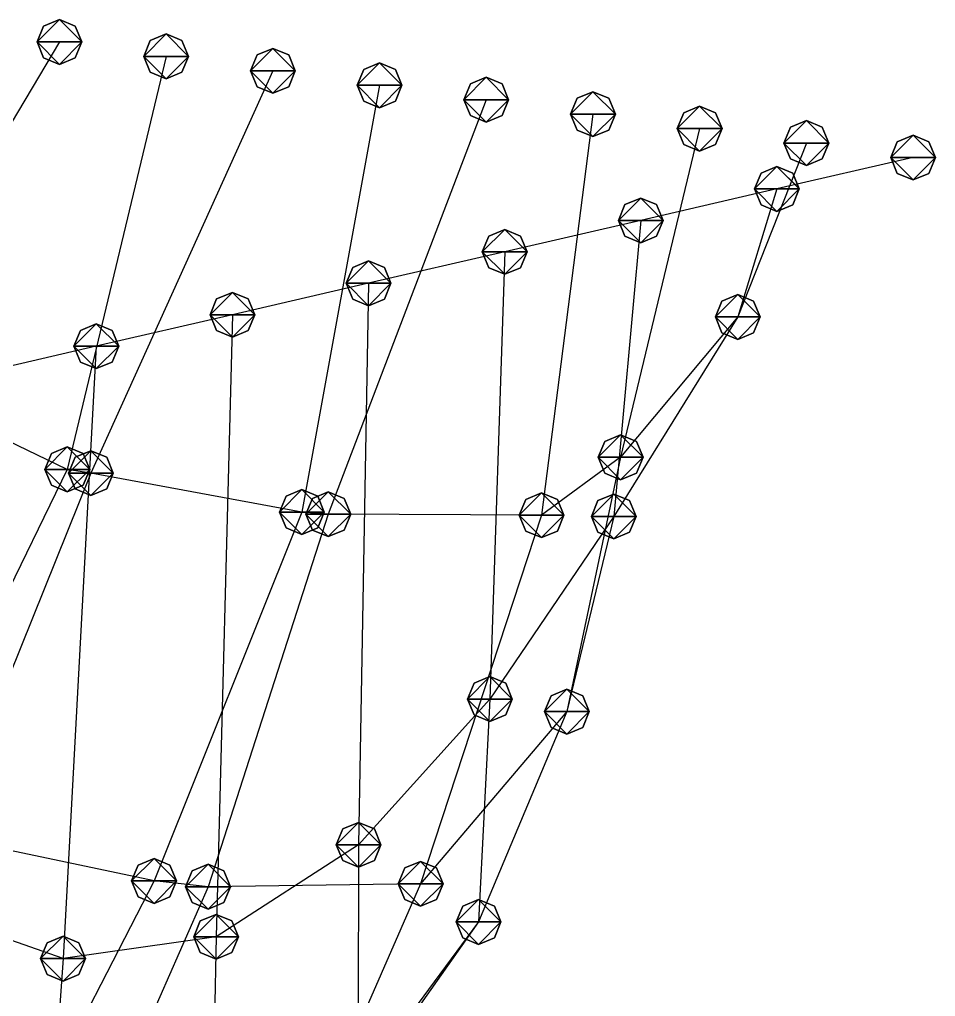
# Model space of a CAD drawing. Header units: metres. Extents: x -57 to 58, y -31 to 41.
# Drawn here: x 17.48 to 58.38, y -4.61 to 39 of the extents above; entities that cross this region are included whole.
import ezdxf

# ---------------------------------------------------------------- set-up
doc = ezdxf.new("R2010")
doc.units = ezdxf.units.M

msp = doc.modelspace()

# ---------------------------------------------------------------- linework, layer by layer
for p, q in [((19.260502, 38.997253, -83.33539), (18.553394, 38.70436, -83.33458)), ((19.96761, 38.70436, -83.33458), (19.260502, 38.997253, -83.33539)), ((18.553394, 38.70436, -83.33458), (18.260502, 37.997257, -83.33264)), ((20.260502, 37.997257, -83.33264), (19.96761, 38.70436, -83.33458)), ((19.260502, 37.997257, -83.33264), (10.506954, 23.298668, -82.964554)), ((18.260502, 37.997257, -83.33264), (18.553394, 37.290154, -83.3307)), ((19.96761, 37.290154, -83.3307), (20.260502, 37.997257, -83.33264)), ((23.317753, 38.059452, -86.92414), (23.02486, 37.35235, -86.9222)), ((24.02486, 38.352345, -86.92495), (23.317753, 38.059452, -86.92414)), ((24.731968, 38.059452, -86.92414), (24.02486, 38.352345, -86.92495)), ((25.02486, 37.35235, -86.9222), (24.731968, 38.059452, -86.92414)), ((28.789223, 37.70743, -90.51451), (28.082115, 37.41454, -90.5137)), ((29.49633, 37.41454, -90.5137), (28.789223, 37.70743, -90.51451)), ((18.553394, 37.290154, -83.3307), (19.260502, 36.99726, -83.329895)), ((19.260502, 36.99726, -83.329895), (19.96761, 37.290154, -83.3307)), ((24.02486, 37.35235, -86.9222), (19.61156, 18.916767, -89.43797)), ((23.02486, 37.35235, -86.9222), (23.317753, 36.645245, -86.920265)), ((24.731968, 36.645245, -86.920265), (25.02486, 37.35235, -86.9222)), ((28.082115, 37.41454, -90.5137), (27.789223, 36.707436, -90.511765)), ((29.789223, 36.707436, -90.511765), (29.49633, 37.41454, -90.5137)), ((28.789223, 36.707436, -90.511765), (20.665043, 18.749857, -90.23188)), ((23.317753, 36.645245, -86.920265), (24.02486, 36.352352, -86.91946)), ((24.02486, 36.352352, -86.91946), (24.731968, 36.645245, -86.920265)), ((27.789223, 36.707436, -90.511765), (28.082115, 36.00033, -90.50983)), ((29.49633, 36.00033, -90.50983), (29.789223, 36.707436, -90.511765)), ((32.846474, 36.76963, -94.10327), (32.55358, 36.062527, -94.10133)), ((33.55358, 37.062523, -94.10408), (32.846474, 36.76963, -94.10327)), ((34.26069, 36.76963, -94.10327), (33.55358, 37.062523, -94.10408)), ((34.55358, 36.062527, -94.10133), (34.26069, 36.76963, -94.10327)), ((38.31794, 36.417614, -97.69364), (37.610832, 36.12472, -97.69283)), ((39.025047, 36.12472, -97.69283), (38.31794, 36.417614, -97.69364)), ((28.082115, 36.00033, -90.50983), (28.789223, 35.70744, -90.50902)), ((28.789223, 35.70744, -90.50902), (29.49633, 36.00033, -90.50983)), ((33.55358, 36.062527, -94.10133), (30.083496, 17.012224, -97.461914)), ((32.55358, 36.062527, -94.10133), (32.846474, 35.355423, -94.099396)), ((34.26069, 35.355423, -94.099396), (34.55358, 36.062527, -94.10133)), ((37.610832, 36.12472, -97.69283), (37.31794, 35.417618, -97.690895)), ((39.31794, 35.417618, -97.690895), (39.025047, 36.12472, -97.69283)), ((43.0823, 35.772705, -101.28321), (42.37519, 35.479813, -101.2824)), ((43.789406, 35.479813, -101.2824), (43.0823, 35.772705, -101.28321)), ((38.31794, 35.417618, -97.690895), (31.265846, 16.912958, -98.33138)), ((32.846474, 35.355423, -94.099396), (33.55358, 35.06253, -94.09859)), ((33.55358, 35.06253, -94.09859), (34.26069, 35.355423, -94.099396)), ((37.31794, 35.417618, -97.690895), (37.610832, 34.710514, -97.68896)), ((39.025047, 34.710514, -97.68896), (39.31794, 35.417618, -97.690895)), ((42.37519, 35.479813, -101.2824), (42.0823, 34.77271, -101.280464)), ((44.0823, 34.77271, -101.280464), (43.789406, 35.479813, -101.2824)), ((47.846657, 35.127796, -104.87277), (47.13955, 34.834904, -104.87196)), ((48.553764, 34.834904, -104.87196), (47.846657, 35.127796, -104.87277)), ((37.610832, 34.710514, -97.68896), (38.31794, 34.41762, -97.68815)), ((38.31794, 34.41762, -97.68815), (39.025047, 34.710514, -97.68896)), ((43.0823, 34.77271, -101.280464), (40.78726, 16.8679, -105.63485)), ((42.0823, 34.77271, -101.280464), (42.37519, 34.065605, -101.27853)), ((43.789406, 34.065605, -101.27853), (44.0823, 34.77271, -101.280464)), ((47.13955, 34.834904, -104.87196), (46.846657, 34.1278, -104.870026)), ((48.846657, 34.1278, -104.870026), (48.553764, 34.834904, -104.87196)), ((52.611015, 34.482883, -108.46234), (51.903908, 34.18999, -108.46153)), ((53.318123, 34.18999, -108.46153), (52.611015, 34.482883, -108.46234)), ((42.37519, 34.065605, -101.27853), (43.0823, 33.772713, -101.27772)), ((43.0823, 33.772713, -101.27772), (43.789406, 34.065605, -101.27853)), ((47.846657, 34.1278, -104.870026), (44.31928, 19.454002, -108.49315)), ((46.846657, 34.1278, -104.870026), (47.13955, 33.420696, -104.86809)), ((48.553764, 33.420696, -104.86809), (48.846657, 34.1278, -104.870026)), ((51.903908, 34.18999, -108.46153), (51.611015, 33.482887, -108.459595)), ((53.611015, 33.482887, -108.459595), (53.318123, 34.18999, -108.46153)), ((57.375374, 33.837975, -112.0519), (56.668266, 33.545082, -112.051094)), ((58.08248, 33.545082, -112.051094), (57.375374, 33.837975, -112.0519)), ((47.13955, 33.420696, -104.86809), (47.846657, 33.127804, -104.86728)), ((47.846657, 33.127804, -104.86728), (48.553764, 33.420696, -104.86809)), ((52.611015, 33.482887, -108.459595), (49.54953, 25.718782, -117.29071)), ((51.611015, 33.482887, -108.459595), (51.903908, 32.775784, -108.45766)), ((53.318123, 32.775784, -108.45766), (53.611015, 33.482887, -108.459595)), ((56.668266, 33.545082, -112.051094), (56.375374, 32.83798, -112.04916)), ((58.375374, 32.83798, -112.04916), (58.08248, 33.545082, -112.051094)), ((57.375374, 32.83798, -112.04916), (51.296978, 31.433834, -119.86462)), ((51.903908, 32.775784, -108.45766), (52.611015, 32.48289, -108.45685)), ((52.611015, 32.48289, -108.45685), (53.318123, 32.775784, -108.45766)), ((56.375374, 32.83798, -112.04916), (56.668266, 32.130875, -112.04722)), ((58.08248, 32.130875, -112.04722), (58.375374, 32.83798, -112.04916)), ((51.296978, 32.43383, -119.86736), (50.58987, 32.140938, -119.866554)), ((52.004086, 32.140938, -119.866554), (51.296978, 32.43383, -119.86736)), ((50.58987, 32.140938, -119.866554), (50.296978, 31.433834, -119.86462)), ((52.296978, 31.433834, -119.86462), (52.004086, 32.140938, -119.866554)), ((56.668266, 32.130875, -112.04722), (57.375374, 31.837982, -112.04641)), ((57.375374, 31.837982, -112.04641), (58.08248, 32.130875, -112.04722)), ((51.296978, 31.433834, -119.86462), (45.218582, 30.02969, -127.680084)), ((51.296978, 31.433834, -119.86462), (49.54953, 25.718782, -117.29071)), ((50.296978, 31.433834, -119.86462), (50.58987, 30.72673, -119.86268)), ((52.004086, 30.72673, -119.86268), (52.296978, 31.433834, -119.86462)), ((45.218582, 31.029686, -127.68283), (44.511475, 30.736794, -127.68202)), ((45.92569, 30.736794, -127.68202), (45.218582, 31.029686, -127.68283)), ((44.511475, 30.736794, -127.68202), (44.218582, 30.02969, -127.680084)), ((46.218582, 30.02969, -127.680084), (45.92569, 30.736794, -127.68202)), ((50.58987, 30.72673, -119.86268), (51.296978, 30.433838, -119.86187)), ((51.296978, 30.433838, -119.86187), (52.004086, 30.72673, -119.86268)), ((45.218582, 30.02969, -127.680084), (39.140186, 28.625546, -135.49554)), ((45.218582, 30.02969, -127.680084), (44.01361, 16.813942, -123.78722)), ((44.218582, 30.02969, -127.680084), (44.511475, 29.322586, -127.67815)), ((45.92569, 29.322586, -127.67815), (46.218582, 30.02969, -127.680084)), ((38.43308, 29.33265, -135.49748), (38.140186, 28.625546, -135.49554)), ((39.140186, 29.625542, -135.49829), (38.43308, 29.33265, -135.49748)), ((39.847294, 29.33265, -135.49748), (39.140186, 29.625542, -135.49829)), ((40.140186, 28.625546, -135.49554), (39.847294, 29.33265, -135.49748)), ((44.511475, 29.322586, -127.67815), (45.218582, 29.029694, -127.67734)), ((45.218582, 29.029694, -127.67734), (45.92569, 29.322586, -127.67815)), ((39.140186, 28.625546, -135.49554), (33.06179, 27.221401, -143.31102)), ((38.140186, 28.625546, -135.49554), (38.43308, 27.918442, -135.4936)), ((39.140186, 28.625546, -135.49554), (38.48206, 8.662761, -130.65593)), ((39.847294, 27.918442, -135.4936), (40.140186, 28.625546, -135.49554)), ((32.354683, 27.928505, -143.31296), (32.06179, 27.221401, -143.31102)), ((33.06179, 28.221397, -143.31377), (32.354683, 27.928505, -143.31296)), ((33.768898, 27.928505, -143.31296), (33.06179, 28.221397, -143.31377)), ((34.06179, 27.221401, -143.31102), (33.768898, 27.928505, -143.31296)), ((38.43308, 27.918442, -135.4936), (39.140186, 27.62555, -135.4928)), ((39.140186, 27.62555, -135.4928), (39.847294, 27.918442, -135.4936)), ((33.06179, 27.221401, -143.31102), (26.983395, 25.817257, -151.12648)), ((32.06179, 27.221401, -143.31102), (32.354683, 26.514297, -143.30908)), ((33.06179, 27.221401, -143.31102), (32.617687, 2.1572723, -138.03998)), ((33.768898, 26.514297, -143.30908), (34.06179, 27.221401, -143.31102)), ((26.983395, 26.817253, -151.12923), (26.276287, 26.52436, -151.12842)), ((27.690502, 26.52436, -151.12842), (26.983395, 26.817253, -151.12923)), ((49.54953, 26.718779, -117.29346), (48.842422, 26.425886, -117.29265)), ((50.256638, 26.425886, -117.29265), (49.54953, 26.718779, -117.29346)), ((26.276287, 26.52436, -151.12842), (25.983395, 25.817257, -151.12648)), ((27.983395, 25.817257, -151.12648), (27.690502, 26.52436, -151.12842)), ((32.354683, 26.514297, -143.30908), (33.06179, 26.221405, -143.30827)), ((33.06179, 26.221405, -143.30827), (33.768898, 26.514297, -143.30908)), ((48.842422, 26.425886, -117.29265), (48.54953, 25.718782, -117.29071)), ((50.54953, 25.718782, -117.29071), (50.256638, 26.425886, -117.29265)), ((26.983395, 25.817257, -151.12648), (20.904999, 24.41311, -158.94194)), ((25.983395, 25.817257, -151.12648), (26.276287, 25.110153, -151.12454)), ((26.983395, 25.817257, -151.12648), (26.255024, -1.9488506, -145.95456)), ((27.690502, 25.110153, -151.12454), (27.983395, 25.817257, -151.12648)), ((20.904999, 25.413107, -158.94469), (20.197891, 25.120214, -158.94388)), ((21.612106, 25.120214, -158.94388), (20.904999, 25.413107, -158.94469)), ((49.54953, 25.718782, -117.29071), (44.01361, 16.813942, -123.78722)), ((49.54953, 25.718782, -117.29071), (44.31928, 19.454002, -108.49315)), ((48.54953, 25.718782, -117.29071), (48.842422, 25.011679, -117.28877)), ((50.256638, 25.011679, -117.28877), (50.54953, 25.718782, -117.29071)), ((20.197891, 25.120214, -158.94388), (19.904999, 24.41311, -158.94194)), ((21.904999, 24.41311, -158.94194), (21.612106, 25.120214, -158.94388)), ((26.276287, 25.110153, -151.12454), (26.983395, 24.81726, -151.12373)), ((26.983395, 24.81726, -151.12373), (27.690502, 25.110153, -151.12454)), ((48.842422, 25.011679, -117.28877), (49.54953, 24.718786, -117.287964)), ((49.54953, 24.718786, -117.287964), (50.256638, 25.011679, -117.28877)), ((20.904999, 24.41311, -158.94194), (14.826603, 23.008966, -166.75742)), ((20.904999, 24.41311, -158.94194), (19.419044, -2.9247284, -154.45421)), ((19.904999, 24.41311, -158.94194), (20.197891, 23.706007, -158.94)), ((21.612106, 23.706007, -158.94), (21.904999, 24.41311, -158.94194)), ((20.197891, 23.706007, -158.94), (20.904999, 23.413115, -158.9392)), ((20.904999, 23.413115, -158.9392), (21.612106, 23.706007, -158.94)), ((19.61156, 18.916767, -89.43797), (10.506954, 23.298668, -82.964554)), ((43.61217, 20.161106, -108.49509), (43.31928, 19.454002, -108.49315)), ((44.31928, 20.453999, -108.495895), (43.61217, 20.161106, -108.49509)), ((45.026386, 20.161106, -108.49509), (44.31928, 20.453999, -108.495895)), ((45.31928, 19.454002, -108.49315), (45.026386, 20.161106, -108.49509)), ((19.61156, 19.916763, -89.44072), (18.904453, 19.62387, -89.43991)), ((20.318668, 19.62387, -89.43991), (19.61156, 19.916763, -89.44072)), ((20.665043, 19.749853, -90.23463), (19.957935, 19.45696, -90.23382)), ((21.37215, 19.45696, -90.23382), (20.665043, 19.749853, -90.23463)), ((18.904453, 19.62387, -89.43991), (18.61156, 18.916767, -89.43797)), ((19.957935, 19.45696, -90.23382), (19.665043, 18.749857, -90.23188)), ((20.61156, 18.916767, -89.43797), (20.318668, 19.62387, -89.43991)), ((21.665043, 18.749857, -90.23188), (21.37215, 19.45696, -90.23382)), ((44.31928, 19.454002, -108.49315), (40.78726, 16.8679, -105.63485)), ((44.31928, 19.454002, -108.49315), (41.918213, 8.100654, -115.80673)), ((43.31928, 19.454002, -108.49315), (43.61217, 18.746899, -108.49121)), ((45.026386, 18.746899, -108.49121), (45.31928, 19.454002, -108.49315)), ((19.61156, 18.916767, -89.43797), (12.011505, 3.3372173, -91.07383)), ((18.61156, 18.916767, -89.43797), (18.904453, 18.209663, -89.436035)), ((20.665043, 18.749857, -90.23188), (19.61156, 18.916767, -89.43797)), ((20.318668, 18.209663, -89.436035), (20.61156, 18.916767, -89.43797)), ((20.665043, 18.749857, -90.23188), (14.120857, 2.512638, -92.7323)), ((19.665043, 18.749857, -90.23188), (19.957935, 18.042753, -90.22994)), ((30.083496, 17.012224, -97.461914), (20.665043, 18.749857, -90.23188)), ((21.37215, 18.042753, -90.22994), (21.665043, 18.749857, -90.23188)), ((43.61217, 18.746899, -108.49121), (44.31928, 18.454006, -108.4904)), ((44.31928, 18.454006, -108.4904), (45.026386, 18.746899, -108.49121)), ((18.904453, 18.209663, -89.436035), (19.61156, 17.91677, -89.43523)), ((19.61156, 17.91677, -89.43523), (20.318668, 18.209663, -89.436035)), ((19.957935, 18.042753, -90.22994), (20.665043, 17.74986, -90.22913)), ((20.665043, 17.74986, -90.22913), (21.37215, 18.042753, -90.22994)), ((30.083496, 18.01222, -97.46466), (29.376389, 17.719328, -97.46385)), ((30.790604, 17.719328, -97.46385), (30.083496, 18.01222, -97.46466)), ((31.265846, 17.912954, -98.33413), (30.558739, 17.620062, -98.33332)), ((31.972954, 17.620062, -98.33332), (31.265846, 17.912954, -98.33413)), ((29.376389, 17.719328, -97.46385), (29.083496, 17.012224, -97.461914)), ((30.558739, 17.620062, -98.33332), (30.265846, 16.912958, -98.33138)), ((31.083496, 17.012224, -97.461914), (30.790604, 17.719328, -97.46385)), ((32.265846, 16.912958, -98.33138), (31.972954, 17.620062, -98.33332)), ((40.08015, 17.575005, -105.63679), (39.78726, 16.8679, -105.63485)), ((40.78726, 17.867897, -105.637596), (40.08015, 17.575005, -105.63679)), ((41.494366, 17.575005, -105.63679), (40.78726, 17.867897, -105.637596)), ((41.78726, 16.8679, -105.63485), (41.494366, 17.575005, -105.63679)), ((43.306503, 17.521046, -123.789154), (43.01361, 16.813942, -123.78722)), ((44.01361, 17.813938, -123.78996), (43.306503, 17.521046, -123.789154)), ((44.72072, 17.521046, -123.789154), (44.01361, 17.813938, -123.78996)), ((45.01361, 16.813942, -123.78722), (44.72072, 17.521046, -123.789154)), ((30.083496, 17.012224, -97.461914), (23.482296, 0.540699, -99.97626)), ((29.083496, 17.012224, -97.461914), (29.376389, 16.30512, -97.45998)), ((31.265846, 16.912958, -98.33138), (30.083496, 17.012224, -97.461914)), ((30.790604, 16.30512, -97.45998), (31.083496, 17.012224, -97.461914)), ((31.265846, 16.912958, -98.33138), (25.89589, 0.28553772, -101.764244)), ((30.265846, 16.912958, -98.33138), (30.558739, 16.205854, -98.329445)), ((40.78726, 16.8679, -105.63485), (31.265846, 16.912958, -98.33138)), ((31.972954, 16.205854, -98.329445), (32.265846, 16.912958, -98.33138)), ((40.78726, 16.8679, -105.63485), (35.387363, 0.41600418, -109.10555)), ((44.01361, 16.813942, -123.78722), (38.48206, 8.662761, -130.65593)), ((39.78726, 16.8679, -105.63485), (40.08015, 16.160797, -105.63291)), ((41.494366, 16.160797, -105.63291), (41.78726, 16.8679, -105.63485)), ((44.01361, 16.813942, -123.78722), (41.918213, 8.100654, -115.80673)), ((43.01361, 16.813942, -123.78722), (43.306503, 16.106838, -123.78528)), ((44.72072, 16.106838, -123.78528), (45.01361, 16.813942, -123.78722)), ((29.376389, 16.30512, -97.45998), (30.083496, 16.012228, -97.45917)), ((30.083496, 16.012228, -97.45917), (30.790604, 16.30512, -97.45998)), ((30.558739, 16.205854, -98.329445), (31.265846, 15.912962, -98.328636)), ((31.265846, 15.912962, -98.328636), (31.972954, 16.205854, -98.329445)), ((40.08015, 16.160797, -105.63291), (40.78726, 15.867905, -105.6321)), ((40.78726, 15.867905, -105.6321), (41.494366, 16.160797, -105.63291)), ((43.306503, 16.106838, -123.78528), (44.01361, 15.813946, -123.78447)), ((44.01361, 15.813946, -123.78447), (44.72072, 16.106838, -123.78528)), ((38.48206, 9.662757, -130.65868), (37.774952, 9.369864, -130.65787)), ((39.189167, 9.369864, -130.65787), (38.48206, 9.662757, -130.65868)), ((37.774952, 9.369864, -130.65787), (37.48206, 8.662761, -130.65593)), ((39.48206, 8.662761, -130.65593), (39.189167, 9.369864, -130.65787)), ((41.211105, 8.807757, -115.80867), (40.918213, 8.100654, -115.80673)), ((41.918213, 9.10065, -115.80948), (41.211105, 8.807757, -115.80867)), ((42.62532, 8.807757, -115.80867), (41.918213, 9.10065, -115.80948)), ((42.918213, 8.100654, -115.80673), (42.62532, 8.807757, -115.80867)), ((38.48206, 8.662761, -130.65593), (32.617687, 2.1572723, -138.03998)), ((37.48206, 8.662761, -130.65593), (37.774952, 7.9556565, -130.65399)), ((38.48206, 8.662761, -130.65593), (37.974678, -1.2900772, -123.97136)), ((39.189167, 7.9556565, -130.65399), (39.48206, 8.662761, -130.65593)), ((41.918213, 8.100654, -115.80673), (35.387363, 0.41600418, -109.10555)), ((37.774952, 7.9556565, -130.65399), (38.48206, 7.6627645, -130.65318)), ((41.918213, 8.100654, -115.80673), (37.974678, -1.2900772, -123.97136)), ((38.48206, 7.6627645, -130.65318), (39.189167, 7.9556565, -130.65399)), ((40.918213, 8.100654, -115.80673), (41.211105, 7.3935494, -115.804794)), ((42.62532, 7.3935494, -115.804794), (42.918213, 8.100654, -115.80673)), ((41.211105, 7.3935494, -115.804794), (41.918213, 7.1006575, -115.803986)), ((41.918213, 7.1006575, -115.803986), (42.62532, 7.3935494, -115.804794)), ((32.617687, 3.1572685, -138.04272), (31.91058, 2.8643763, -138.04192)), ((33.324795, 2.8643763, -138.04192), (32.617687, 3.1572685, -138.04272)), ((31.91058, 2.8643763, -138.04192), (31.617687, 2.1572723, -138.03998)), ((33.617687, 2.1572723, -138.03998), (33.324795, 2.8643763, -138.04192)), ((23.482296, 0.540699, -99.97626), (14.120857, 2.512638, -92.7323)), ((32.617687, 2.1572723, -138.03998), (26.255024, -1.9488506, -145.95456)), ((31.617687, 2.1572723, -138.03998), (31.91058, 1.4501683, -138.03804)), ((32.617687, 2.1572723, -138.03998), (32.581375, -8.540266, -132.60294)), ((33.324795, 1.4501684, -138.03804), (33.617687, 2.1572723, -138.03998)), ((23.482296, 1.5406952, -99.979004), (22.775188, 1.247803, -99.978195)), ((24.189404, 1.247803, -99.978195), (23.482296, 1.5406952, -99.979004)), ((31.91058, 1.4501683, -138.03804), (32.617687, 1.1572762, -138.03723)), ((32.617687, 1.1572762, -138.03723), (33.324795, 1.4501684, -138.03804)), ((35.387363, 1.4160004, -109.1083), (34.680256, 1.1231081, -109.10749)), ((36.09447, 1.1231081, -109.10749), (35.387363, 1.4160004, -109.1083)), ((22.775188, 1.247803, -99.978195), (22.482296, 0.540699, -99.97626)), ((24.482296, 0.540699, -99.97626), (24.189404, 1.247803, -99.978195)), ((25.188782, 0.99264175, -101.76618), (24.89589, 0.28553772, -101.764244)), ((25.89589, 1.2855339, -101.76699), (25.188782, 0.99264175, -101.76618)), ((26.602997, 0.99264175, -101.76618), (25.89589, 1.2855339, -101.76699)), ((26.89589, 0.28553772, -101.764244), (26.602997, 0.99264175, -101.76618)), ((34.680256, 1.1231081, -109.10749), (34.387363, 0.41600418, -109.10555)), ((36.387363, 0.41600418, -109.10555), (36.09447, 1.1231081, -109.10749)), ((23.482296, 0.540699, -99.97626), (16.319128, -13.387173, -104.13356)), ((22.482296, 0.540699, -99.97626), (22.775188, -0.16640508, -99.97432)), ((25.89589, 0.28553772, -101.764244), (23.482296, 0.540699, -99.97626)), ((24.189404, -0.16640502, -99.97432), (24.482296, 0.540699, -99.97626)), ((25.89589, 0.28553772, -101.764244), (19.695839, -13.833225, -106.64841)), ((24.89589, 0.28553772, -101.764244), (25.188782, -0.42156637, -101.76231)), ((35.387363, 0.41600418, -109.10555), (25.89589, 0.28553772, -101.764244)), ((26.602997, -0.4215663, -101.76231), (26.89589, 0.28553772, -101.764244)), ((35.387363, 0.41600418, -109.10555), (29.22409, -13.661541, -113.94107)), ((34.387363, 0.41600418, -109.10555), (34.680256, -0.2910999, -109.103615)), ((36.09447, -0.29109985, -109.103615), (36.387363, 0.41600418, -109.10555)), ((19.419044, -2.9247284, -154.45421), (12.385546, -0.43510628, -163.40045)), ((22.775188, -0.16640508, -99.97432), (23.482296, -0.45929718, -99.97351)), ((23.482296, -0.45929718, -99.97351), (24.189404, -0.16640502, -99.97432)), ((25.188782, -0.42156637, -101.76231), (25.89589, -0.71445847, -101.7615)), ((25.89589, -0.71445847, -101.7615), (26.602997, -0.4215663, -101.76231)), ((34.680256, -0.2910999, -109.103615), (35.387363, -0.583992, -109.102806)), ((35.387363, -0.583992, -109.102806), (36.09447, -0.29109985, -109.103615)), ((37.974678, -0.29008108, -123.974106), (37.26757, -0.5829732, -123.9733)), ((38.681786, -0.5829732, -123.9733), (37.974678, -0.29008108, -123.974106)), ((37.26757, -0.5829732, -123.9733), (36.974678, -1.2900772, -123.97136)), ((38.974678, -1.2900772, -123.97136), (38.681786, -0.5829732, -123.9733)), ((25.547916, -1.2417467, -145.9565), (25.255024, -1.9488506, -145.95456)), ((26.255024, -0.9488545, -145.9573), (25.547916, -1.2417467, -145.9565)), ((26.962132, -1.2417467, -145.9565), (26.255024, -0.9488545, -145.9573)), ((27.255024, -1.9488506, -145.95456), (26.962132, -1.2417467, -145.9565)), ((37.974678, -1.2900772, -123.97136), (29.22409, -13.661541, -113.94107)), ((37.974678, -1.2900772, -123.97136), (32.581375, -8.540266, -132.60294)), ((36.974678, -1.2900772, -123.97136), (37.26757, -1.9971813, -123.96942)), ((38.681786, -1.9971812, -123.96942), (38.974678, -1.2900772, -123.97136)), ((19.419044, -1.9247322, -154.45695), (18.711937, -2.2176244, -154.45615)), ((20.126152, -2.2176244, -154.45615), (19.419044, -1.9247322, -154.45695)), ((26.255024, -1.9488506, -145.95456), (19.419044, -2.9247284, -154.45421)), ((25.255024, -1.9488506, -145.95456), (25.547916, -2.6559548, -145.95262)), ((26.255024, -1.9488506, -145.95456), (26.027485, -13.104889, -141.53969)), ((26.962132, -2.6559546, -145.95262), (27.255024, -1.9488506, -145.95456)), ((37.26757, -1.9971813, -123.96942), (37.974678, -2.2900734, -123.96861)), ((37.974678, -2.2900734, -123.96861), (38.681786, -1.9971812, -123.96942)), ((18.711937, -2.2176244, -154.45615), (18.419044, -2.9247284, -154.45421)), ((20.419044, -2.9247284, -154.45421), (20.126152, -2.2176244, -154.45615)), ((18.419044, -2.9247284, -154.45421), (18.711937, -3.6318326, -154.45227)), ((19.419044, -2.9247284, -154.45421), (18.637293, -14.267548, -150.61633)), ((20.126152, -3.6318324, -154.45227), (20.419044, -2.9247284, -154.45421)), ((25.547916, -2.6559548, -145.95262), (26.255024, -2.9488468, -145.95181)), ((26.255024, -2.9488468, -145.95181), (26.962132, -2.6559546, -145.95262)), ((18.711937, -3.6318326, -154.45227), (19.419044, -3.9247246, -154.45146)), ((19.419044, -3.9247246, -154.45146), (20.126152, -3.6318324, -154.45227))]:
    msp.add_line(p, q)
for points in [[(18.260502, 37.997257, -83.33264), (18.553394, 38.70436, -83.33458), (19.260502, 38.997253, -83.33539), (19.260601, 38.997353, -83.33529)], [(18.260502, 37.997257, -83.33264), (19.260502, 38.997253, -83.33539), (20.260502, 37.997257, -83.33264), (20.260601, 37.997356, -83.33254)], [(19.260502, 38.997253, -83.33539), (19.96761, 38.70436, -83.33458), (20.260502, 37.997257, -83.33264), (20.260601, 37.997356, -83.33254)], [(19.260502, 36.99726, -83.329895), (18.553394, 37.290154, -83.3307), (18.260502, 37.997257, -83.33264), (18.260601, 37.997356, -83.33254)], [(20.260502, 37.997257, -83.33264), (19.260502, 36.99726, -83.329895), (18.260502, 37.997257, -83.33264), (18.260601, 37.997356, -83.33254)], [(20.260502, 37.997257, -83.33264), (19.96761, 37.290154, -83.3307), (19.260502, 36.99726, -83.329895), (19.260601, 36.99736, -83.329796)], [(23.02486, 37.35235, -86.9222), (23.317753, 38.059452, -86.92414), (24.02486, 38.352345, -86.92495), (24.02496, 38.352444, -86.92485)], [(23.02486, 37.35235, -86.9222), (24.02486, 38.352345, -86.92495), (25.02486, 37.35235, -86.9222), (25.02496, 37.352448, -86.922104)], [(24.02486, 38.352345, -86.92495), (24.731968, 38.059452, -86.92414), (25.02486, 37.35235, -86.9222), (25.02496, 37.352448, -86.922104)], [(27.789223, 36.707436, -90.511765), (28.082115, 37.41454, -90.5137), (28.789223, 37.70743, -90.51451), (28.789322, 37.70753, -90.51441)], [(27.789223, 36.707436, -90.511765), (28.789223, 37.70743, -90.51451), (29.789223, 36.707436, -90.511765), (29.789322, 36.707535, -90.511665)], [(28.789223, 37.70743, -90.51451), (29.49633, 37.41454, -90.5137), (29.789223, 36.707436, -90.511765), (29.789322, 36.707535, -90.511665)], [(24.02486, 36.352352, -86.91946), (23.317753, 36.645245, -86.920265), (23.02486, 37.35235, -86.9222), (23.02496, 37.352448, -86.922104)], [(25.02486, 37.35235, -86.9222), (24.02486, 36.352352, -86.91946), (23.02486, 37.35235, -86.9222), (23.02496, 37.352448, -86.922104)], [(25.02486, 37.35235, -86.9222), (24.731968, 36.645245, -86.920265), (24.02486, 36.352352, -86.91946), (24.02496, 36.35245, -86.91936)], [(28.789223, 35.70744, -90.50902), (28.082115, 36.00033, -90.50983), (27.789223, 36.707436, -90.511765), (27.789322, 36.707535, -90.511665)], [(29.789223, 36.707436, -90.511765), (28.789223, 35.70744, -90.50902), (27.789223, 36.707436, -90.511765), (27.789322, 36.707535, -90.511665)], [(29.789223, 36.707436, -90.511765), (29.49633, 36.00033, -90.50983), (28.789223, 35.70744, -90.50902), (28.789322, 35.70754, -90.50892)], [(32.55358, 36.062527, -94.10133), (32.846474, 36.76963, -94.10327), (33.55358, 37.062523, -94.10408), (33.55368, 37.062622, -94.10398)], [(32.55358, 36.062527, -94.10133), (33.55358, 37.062523, -94.10408), (34.55358, 36.062527, -94.10133), (34.55368, 36.062626, -94.101234)], [(33.55358, 37.062523, -94.10408), (34.26069, 36.76963, -94.10327), (34.55358, 36.062527, -94.10133), (34.55368, 36.062626, -94.101234)], [(37.31794, 35.417618, -97.690895), (37.610832, 36.12472, -97.69283), (38.31794, 36.417614, -97.69364), (38.31804, 36.417713, -97.69354)], [(37.31794, 35.417618, -97.690895), (38.31794, 36.417614, -97.69364), (39.31794, 35.417618, -97.690895), (39.31804, 35.417717, -97.690796)], [(38.31794, 36.417614, -97.69364), (39.025047, 36.12472, -97.69283), (39.31794, 35.417618, -97.690895), (39.31804, 35.417717, -97.690796)], [(33.55358, 35.06253, -94.09859), (32.846474, 35.355423, -94.099396), (32.55358, 36.062527, -94.10133), (32.55368, 36.062626, -94.101234)], [(34.55358, 36.062527, -94.10133), (33.55358, 35.06253, -94.09859), (32.55358, 36.062527, -94.10133), (32.55368, 36.062626, -94.101234)], [(34.55358, 36.062527, -94.10133), (34.26069, 35.355423, -94.099396), (33.55358, 35.06253, -94.09859), (33.55368, 35.06263, -94.09849)], [(42.0823, 34.77271, -101.280464), (42.37519, 35.479813, -101.2824), (43.0823, 35.772705, -101.28321), (43.082397, 35.772804, -101.28311)], [(42.0823, 34.77271, -101.280464), (43.0823, 35.772705, -101.28321), (44.0823, 34.77271, -101.280464), (44.082397, 34.772808, -101.280365)], [(43.0823, 35.772705, -101.28321), (43.789406, 35.479813, -101.2824), (44.0823, 34.77271, -101.280464), (44.082397, 34.772808, -101.280365)], [(38.31794, 34.41762, -97.68815), (37.610832, 34.710514, -97.68896), (37.31794, 35.417618, -97.690895), (37.31804, 35.417717, -97.690796)], [(39.31794, 35.417618, -97.690895), (38.31794, 34.41762, -97.68815), (37.31794, 35.417618, -97.690895), (37.31804, 35.417717, -97.690796)], [(39.31794, 35.417618, -97.690895), (39.025047, 34.710514, -97.68896), (38.31794, 34.41762, -97.68815), (38.31804, 34.41772, -97.68805)], [(46.846657, 34.1278, -104.870026), (47.13955, 34.834904, -104.87196), (47.846657, 35.127796, -104.87277), (47.846756, 35.127895, -104.87267)], [(46.846657, 34.1278, -104.870026), (47.846657, 35.127796, -104.87277), (48.846657, 34.1278, -104.870026), (48.846756, 34.1279, -104.86993)], [(47.846657, 35.127796, -104.87277), (48.553764, 34.834904, -104.87196), (48.846657, 34.1278, -104.870026), (48.846756, 34.1279, -104.86993)], [(43.0823, 33.772713, -101.27772), (42.37519, 34.065605, -101.27853), (42.0823, 34.77271, -101.280464), (42.082397, 34.772808, -101.280365)], [(44.0823, 34.77271, -101.280464), (43.0823, 33.772713, -101.27772), (42.0823, 34.77271, -101.280464), (42.082397, 34.772808, -101.280365)], [(44.0823, 34.77271, -101.280464), (43.789406, 34.065605, -101.27853), (43.0823, 33.772713, -101.27772), (43.082397, 33.77281, -101.27762)], [(51.611015, 33.482887, -108.459595), (51.903908, 34.18999, -108.46153), (52.611015, 34.482883, -108.46234), (52.611115, 34.482983, -108.46224)], [(51.611015, 33.482887, -108.459595), (52.611015, 34.482883, -108.46234), (53.611015, 33.482887, -108.459595), (53.611115, 33.482986, -108.459496)], [(52.611015, 34.482883, -108.46234), (53.318123, 34.18999, -108.46153), (53.611015, 33.482887, -108.459595), (53.611115, 33.482986, -108.459496)], [(47.846657, 33.127804, -104.86728), (47.13955, 33.420696, -104.86809), (46.846657, 34.1278, -104.870026), (46.846756, 34.1279, -104.86993)], [(48.846657, 34.1278, -104.870026), (47.846657, 33.127804, -104.86728), (46.846657, 34.1278, -104.870026), (46.846756, 34.1279, -104.86993)], [(48.846657, 34.1278, -104.870026), (48.553764, 33.420696, -104.86809), (47.846657, 33.127804, -104.86728), (47.846756, 33.127903, -104.86718)], [(56.375374, 32.83798, -112.04916), (56.668266, 33.545082, -112.051094), (57.375374, 33.837975, -112.0519), (57.375473, 33.838074, -112.0518)], [(56.375374, 32.83798, -112.04916), (57.375374, 33.837975, -112.0519), (58.375374, 32.83798, -112.04916), (58.375473, 32.838078, -112.04906)], [(57.375374, 33.837975, -112.0519), (58.08248, 33.545082, -112.051094), (58.375374, 32.83798, -112.04916), (58.375473, 32.838078, -112.04906)], [(52.611015, 32.48289, -108.45685), (51.903908, 32.775784, -108.45766), (51.611015, 33.482887, -108.459595), (51.611115, 33.482986, -108.459496)], [(53.611015, 33.482887, -108.459595), (52.611015, 32.48289, -108.45685), (51.611015, 33.482887, -108.459595), (51.611115, 33.482986, -108.459496)], [(53.611015, 33.482887, -108.459595), (53.318123, 32.775784, -108.45766), (52.611015, 32.48289, -108.45685), (52.611115, 32.48299, -108.45675)], [(57.375374, 31.837982, -112.04641), (56.668266, 32.130875, -112.04722), (56.375374, 32.83798, -112.04916), (56.375473, 32.838078, -112.04906)], [(58.375374, 32.83798, -112.04916), (57.375374, 31.837982, -112.04641), (56.375374, 32.83798, -112.04916), (56.375473, 32.838078, -112.04906)], [(58.375374, 32.83798, -112.04916), (58.08248, 32.130875, -112.04722), (57.375374, 31.837982, -112.04641), (57.375473, 31.838081, -112.04631)], [(50.296978, 31.433834, -119.86462), (50.58987, 32.140938, -119.866554), (51.296978, 32.43383, -119.86736), (51.297077, 32.43393, -119.86726)], [(50.296978, 31.433834, -119.86462), (51.296978, 32.43383, -119.86736), (52.296978, 31.433834, -119.86462), (52.297077, 31.433933, -119.86452)], [(51.296978, 32.43383, -119.86736), (52.004086, 32.140938, -119.866554), (52.296978, 31.433834, -119.86462), (52.297077, 31.433933, -119.86452)], [(51.296978, 30.433838, -119.86187), (50.58987, 30.72673, -119.86268), (50.296978, 31.433834, -119.86462), (50.297077, 31.433933, -119.86452)], [(52.296978, 31.433834, -119.86462), (51.296978, 30.433838, -119.86187), (50.296978, 31.433834, -119.86462), (50.297077, 31.433933, -119.86452)], [(52.296978, 31.433834, -119.86462), (52.004086, 30.72673, -119.86268), (51.296978, 30.433838, -119.86187), (51.297077, 30.433937, -119.86177)], [(44.218582, 30.02969, -127.680084), (44.511475, 30.736794, -127.68202), (45.218582, 31.029686, -127.68283), (45.21868, 31.029785, -127.68273)], [(44.218582, 30.02969, -127.680084), (45.218582, 31.029686, -127.68283), (46.218582, 30.02969, -127.680084), (46.21868, 30.029789, -127.679985)], [(45.218582, 31.029686, -127.68283), (45.92569, 30.736794, -127.68202), (46.218582, 30.02969, -127.680084), (46.21868, 30.029789, -127.679985)], [(45.218582, 29.029694, -127.67734), (44.511475, 29.322586, -127.67815), (44.218582, 30.02969, -127.680084), (44.21868, 30.029789, -127.679985)], [(46.218582, 30.02969, -127.680084), (45.218582, 29.029694, -127.67734), (44.218582, 30.02969, -127.680084), (44.21868, 30.029789, -127.679985)], [(46.218582, 30.02969, -127.680084), (45.92569, 29.322586, -127.67815), (45.218582, 29.029694, -127.67734), (45.21868, 29.029793, -127.67724)], [(38.140186, 28.625546, -135.49554), (38.43308, 29.33265, -135.49748), (39.140186, 29.625542, -135.49829), (39.140285, 29.62564, -135.49818)], [(38.140186, 28.625546, -135.49554), (39.140186, 29.625542, -135.49829), (40.140186, 28.625546, -135.49554), (40.140285, 28.625645, -135.49544)], [(39.140186, 29.625542, -135.49829), (39.847294, 29.33265, -135.49748), (40.140186, 28.625546, -135.49554), (40.140285, 28.625645, -135.49544)], [(39.140186, 27.62555, -135.4928), (38.43308, 27.918442, -135.4936), (38.140186, 28.625546, -135.49554), (38.140285, 28.625645, -135.49544)], [(40.140186, 28.625546, -135.49554), (39.140186, 27.62555, -135.4928), (38.140186, 28.625546, -135.49554), (38.140285, 28.625645, -135.49544)], [(40.140186, 28.625546, -135.49554), (39.847294, 27.918442, -135.4936), (39.140186, 27.62555, -135.4928), (39.140285, 27.625648, -135.49269)], [(32.06179, 27.221401, -143.31102), (32.354683, 27.928505, -143.31296), (33.06179, 28.221397, -143.31377), (33.06189, 28.221497, -143.31366)], [(32.06179, 27.221401, -143.31102), (33.06179, 28.221397, -143.31377), (34.06179, 27.221401, -143.31102), (34.06189, 27.2215, -143.31091)], [(33.06179, 28.221397, -143.31377), (33.768898, 27.928505, -143.31296), (34.06179, 27.221401, -143.31102), (34.06189, 27.2215, -143.31091)], [(33.06179, 26.221405, -143.30827), (32.354683, 26.514297, -143.30908), (32.06179, 27.221401, -143.31102), (32.06189, 27.2215, -143.31091)], [(34.06179, 27.221401, -143.31102), (33.06179, 26.221405, -143.30827), (32.06179, 27.221401, -143.31102), (32.06189, 27.2215, -143.31091)], [(34.06179, 27.221401, -143.31102), (33.768898, 26.514297, -143.30908), (33.06179, 26.221405, -143.30827), (33.06189, 26.221504, -143.30817)], [(25.983395, 25.817257, -151.12648), (26.276287, 26.52436, -151.12842), (26.983395, 26.817253, -151.12923), (26.983494, 26.817352, -151.12912)], [(25.983395, 25.817257, -151.12648), (26.983395, 26.817253, -151.12923), (27.983395, 25.817257, -151.12648), (27.983494, 25.817356, -151.12637)], [(26.983395, 26.817253, -151.12923), (27.690502, 26.52436, -151.12842), (27.983395, 25.817257, -151.12648), (27.983494, 25.817356, -151.12637)], [(48.54953, 25.718782, -117.29071), (48.842422, 26.425886, -117.29265), (49.54953, 26.718779, -117.29346), (49.54963, 26.718878, -117.29336)], [(48.54953, 25.718782, -117.29071), (49.54953, 26.718779, -117.29346), (50.54953, 25.718782, -117.29071), (50.54963, 25.718882, -117.29061)], [(49.54953, 26.718779, -117.29346), (50.256638, 26.425886, -117.29265), (50.54953, 25.718782, -117.29071), (50.54963, 25.718882, -117.29061)], [(26.983395, 24.81726, -151.12373), (26.276287, 25.110153, -151.12454), (25.983395, 25.817257, -151.12648), (25.983494, 25.817356, -151.12637)], [(27.983395, 25.817257, -151.12648), (26.983395, 24.81726, -151.12373), (25.983395, 25.817257, -151.12648), (25.983494, 25.817356, -151.12637)], [(27.983395, 25.817257, -151.12648), (27.690502, 25.110153, -151.12454), (26.983395, 24.81726, -151.12373), (26.983494, 24.81736, -151.12363)], [(19.904999, 24.41311, -158.94194), (20.197891, 25.120214, -158.94388), (20.904999, 25.413107, -158.94469), (20.905098, 25.413206, -158.94458)], [(19.904999, 24.41311, -158.94194), (20.904999, 25.413107, -158.94469), (21.904999, 24.41311, -158.94194), (21.905098, 24.41321, -158.94183)], [(20.904999, 25.413107, -158.94469), (21.612106, 25.120214, -158.94388), (21.904999, 24.41311, -158.94194), (21.905098, 24.41321, -158.94183)], [(49.54953, 24.718786, -117.287964), (48.842422, 25.011679, -117.28877), (48.54953, 25.718782, -117.29071), (48.54963, 25.718882, -117.29061)], [(50.54953, 25.718782, -117.29071), (49.54953, 24.718786, -117.287964), (48.54953, 25.718782, -117.29071), (48.54963, 25.718882, -117.29061)], [(50.54953, 25.718782, -117.29071), (50.256638, 25.011679, -117.28877), (49.54953, 24.718786, -117.287964), (49.54963, 24.718885, -117.287865)], [(20.904999, 23.413115, -158.9392), (20.197891, 23.706007, -158.94), (19.904999, 24.41311, -158.94194), (19.905098, 24.41321, -158.94183)], [(21.904999, 24.41311, -158.94194), (20.904999, 23.413115, -158.9392), (19.904999, 24.41311, -158.94194), (19.905098, 24.41321, -158.94183)], [(21.904999, 24.41311, -158.94194), (21.612106, 23.706007, -158.94), (20.904999, 23.413115, -158.9392), (20.905098, 23.413214, -158.93909)], [(43.31928, 19.454002, -108.49315), (43.61217, 20.161106, -108.49509), (44.31928, 20.453999, -108.495895), (44.319378, 20.454098, -108.4958)], [(43.31928, 19.454002, -108.49315), (44.31928, 20.453999, -108.495895), (45.31928, 19.454002, -108.49315), (45.319378, 19.454102, -108.49305)], [(44.31928, 20.453999, -108.495895), (45.026386, 20.161106, -108.49509), (45.31928, 19.454002, -108.49315), (45.319378, 19.454102, -108.49305)], [(18.61156, 18.916767, -89.43797), (18.904453, 19.62387, -89.43991), (19.61156, 19.916763, -89.44072), (19.61166, 19.916862, -89.44062)], [(18.61156, 18.916767, -89.43797), (19.61156, 19.916763, -89.44072), (20.61156, 18.916767, -89.43797), (20.61166, 18.916866, -89.437874)], [(19.61156, 19.916763, -89.44072), (20.318668, 19.62387, -89.43991), (20.61156, 18.916767, -89.43797), (20.61166, 18.916866, -89.437874)], [(19.665043, 18.749857, -90.23188), (19.957935, 19.45696, -90.23382), (20.665043, 19.749853, -90.23463), (20.665142, 19.749952, -90.23453)], [(19.665043, 18.749857, -90.23188), (20.665043, 19.749853, -90.23463), (21.665043, 18.749857, -90.23188), (21.665142, 18.749956, -90.23178)], [(20.665043, 19.749853, -90.23463), (21.37215, 19.45696, -90.23382), (21.665043, 18.749857, -90.23188), (21.665142, 18.749956, -90.23178)], [(44.31928, 18.454006, -108.4904), (43.61217, 18.746899, -108.49121), (43.31928, 19.454002, -108.49315), (43.319378, 19.454102, -108.49305)], [(45.31928, 19.454002, -108.49315), (44.31928, 18.454006, -108.4904), (43.31928, 19.454002, -108.49315), (43.319378, 19.454102, -108.49305)], [(45.31928, 19.454002, -108.49315), (45.026386, 18.746899, -108.49121), (44.31928, 18.454006, -108.4904), (44.319378, 18.454105, -108.4903)], [(19.61156, 17.91677, -89.43523), (18.904453, 18.209663, -89.436035), (18.61156, 18.916767, -89.43797), (18.61166, 18.916866, -89.437874)], [(20.61156, 18.916767, -89.43797), (19.61156, 17.91677, -89.43523), (18.61156, 18.916767, -89.43797), (18.61166, 18.916866, -89.437874)], [(20.61156, 18.916767, -89.43797), (20.318668, 18.209663, -89.436035), (19.61156, 17.91677, -89.43523), (19.61166, 17.91687, -89.43513)], [(20.665043, 17.74986, -90.22913), (19.957935, 18.042753, -90.22994), (19.665043, 18.749857, -90.23188), (19.665142, 18.749956, -90.23178)], [(21.665043, 18.749857, -90.23188), (20.665043, 17.74986, -90.22913), (19.665043, 18.749857, -90.23188), (19.665142, 18.749956, -90.23178)], [(21.665043, 18.749857, -90.23188), (21.37215, 18.042753, -90.22994), (20.665043, 17.74986, -90.22913), (20.665142, 17.74996, -90.229034)], [(29.083496, 17.012224, -97.461914), (29.376389, 17.719328, -97.46385), (30.083496, 18.01222, -97.46466), (30.083595, 18.01232, -97.46456)], [(29.083496, 17.012224, -97.461914), (30.083496, 18.01222, -97.46466), (31.083496, 17.012224, -97.461914), (31.083595, 17.012323, -97.461815)], [(30.083496, 18.01222, -97.46466), (30.790604, 17.719328, -97.46385), (31.083496, 17.012224, -97.461914), (31.083595, 17.012323, -97.461815)], [(30.265846, 16.912958, -98.33138), (30.558739, 17.620062, -98.33332), (31.265846, 17.912954, -98.33413), (31.265945, 17.913054, -98.33403)], [(30.265846, 16.912958, -98.33138), (31.265846, 17.912954, -98.33413), (32.265846, 16.912958, -98.33138), (32.265945, 16.913057, -98.33128)], [(31.265846, 17.912954, -98.33413), (31.972954, 17.620062, -98.33332), (32.265846, 16.912958, -98.33138), (32.265945, 16.913057, -98.33128)], [(39.78726, 16.8679, -105.63485), (40.08015, 17.575005, -105.63679), (40.78726, 17.867897, -105.637596), (40.787357, 17.867996, -105.6375)], [(39.78726, 16.8679, -105.63485), (40.78726, 17.867897, -105.637596), (41.78726, 16.8679, -105.63485), (41.787357, 16.868, -105.63475)], [(40.78726, 17.867897, -105.637596), (41.494366, 17.575005, -105.63679), (41.78726, 16.8679, -105.63485), (41.787357, 16.868, -105.63475)], [(43.01361, 16.813942, -123.78722), (43.306503, 17.521046, -123.789154), (44.01361, 17.813938, -123.78996), (44.01371, 17.814037, -123.78986)], [(43.01361, 16.813942, -123.78722), (44.01361, 17.813938, -123.78996), (45.01361, 16.813942, -123.78722), (45.01371, 16.814041, -123.78712)], [(44.01361, 17.813938, -123.78996), (44.72072, 17.521046, -123.789154), (45.01361, 16.813942, -123.78722), (45.01371, 16.814041, -123.78712)], [(30.083496, 16.012228, -97.45917), (29.376389, 16.30512, -97.45998), (29.083496, 17.012224, -97.461914), (29.083595, 17.012323, -97.461815)], [(31.083496, 17.012224, -97.461914), (30.083496, 16.012228, -97.45917), (29.083496, 17.012224, -97.461914), (29.083595, 17.012323, -97.461815)], [(31.083496, 17.012224, -97.461914), (30.790604, 16.30512, -97.45998), (30.083496, 16.012228, -97.45917), (30.083595, 16.012327, -97.45907)], [(31.265846, 15.912962, -98.328636), (30.558739, 16.205854, -98.329445), (30.265846, 16.912958, -98.33138), (30.265945, 16.913057, -98.33128)], [(32.265846, 16.912958, -98.33138), (31.265846, 15.912962, -98.328636), (30.265846, 16.912958, -98.33138), (30.265945, 16.913057, -98.33128)], [(32.265846, 16.912958, -98.33138), (31.972954, 16.205854, -98.329445), (31.265846, 15.912962, -98.328636), (31.265945, 15.913062, -98.32854)], [(40.78726, 15.867905, -105.6321), (40.08015, 16.160797, -105.63291), (39.78726, 16.8679, -105.63485), (39.787357, 16.868, -105.63475)], [(41.78726, 16.8679, -105.63485), (40.78726, 15.867905, -105.6321), (39.78726, 16.8679, -105.63485), (39.787357, 16.868, -105.63475)], [(41.78726, 16.8679, -105.63485), (41.494366, 16.160797, -105.63291), (40.78726, 15.867905, -105.6321), (40.787357, 15.868005, -105.632)], [(44.01361, 15.813946, -123.78447), (43.306503, 16.106838, -123.78528), (43.01361, 16.813942, -123.78722), (43.01371, 16.814041, -123.78712)], [(45.01361, 16.813942, -123.78722), (44.01361, 15.813946, -123.78447), (43.01361, 16.813942, -123.78722), (43.01371, 16.814041, -123.78712)], [(45.01361, 16.813942, -123.78722), (44.72072, 16.106838, -123.78528), (44.01361, 15.813946, -123.78447), (44.01371, 15.814046, -123.78437)], [(37.48206, 8.662761, -130.65593), (37.774952, 9.369864, -130.65787), (38.48206, 9.662757, -130.65868), (38.48216, 9.662857, -130.65857)], [(37.48206, 8.662761, -130.65593), (38.48206, 9.662757, -130.65868), (39.48206, 8.662761, -130.65593), (39.48216, 8.662861, -130.65582)], [(38.48206, 9.662757, -130.65868), (39.189167, 9.369864, -130.65787), (39.48206, 8.662761, -130.65593), (39.48216, 8.662861, -130.65582)], [(40.918213, 8.100654, -115.80673), (41.211105, 8.807757, -115.80867), (41.918213, 9.10065, -115.80948), (41.918312, 9.10075, -115.80938)], [(40.918213, 8.100654, -115.80673), (41.918213, 9.10065, -115.80948), (42.918213, 8.100654, -115.80673), (42.918312, 8.100754, -115.80663)], [(41.918213, 9.10065, -115.80948), (42.62532, 8.807757, -115.80867), (42.918213, 8.100654, -115.80673), (42.918312, 8.100754, -115.80663)], [(38.48206, 7.6627645, -130.65318), (37.774952, 7.9556565, -130.65399), (37.48206, 8.662761, -130.65593), (37.48216, 8.662861, -130.65582)], [(39.48206, 8.662761, -130.65593), (38.48206, 7.6627645, -130.65318), (37.48206, 8.662761, -130.65593), (37.48216, 8.662861, -130.65582)], [(39.48206, 8.662761, -130.65593), (39.189167, 7.9556565, -130.65399), (38.48206, 7.6627645, -130.65318), (38.48216, 7.6628647, -130.65308)], [(41.918213, 7.1006575, -115.803986), (41.211105, 7.3935494, -115.804794), (40.918213, 8.100654, -115.80673), (40.918312, 8.100754, -115.80663)], [(42.918213, 8.100654, -115.80673), (41.918213, 7.1006575, -115.803986), (40.918213, 8.100654, -115.80673), (40.918312, 8.100754, -115.80663)], [(42.918213, 8.100654, -115.80673), (42.62532, 7.3935494, -115.804794), (41.918213, 7.1006575, -115.803986), (41.918312, 7.1007576, -115.80389)], [(31.617687, 2.1572723, -138.03998), (31.91058, 2.8643763, -138.04192), (32.617687, 3.1572685, -138.04272), (32.617786, 3.1573684, -138.04262)], [(31.617687, 2.1572723, -138.03998), (32.617687, 3.1572685, -138.04272), (33.617687, 2.1572723, -138.03998), (33.617786, 2.1573722, -138.03987)], [(32.617687, 3.1572685, -138.04272), (33.324795, 2.8643763, -138.04192), (33.617687, 2.1572723, -138.03998), (33.617786, 2.1573722, -138.03987)], [(32.617687, 1.1572762, -138.03723), (31.91058, 1.4501683, -138.03804), (31.617687, 2.1572723, -138.03998), (31.617786, 2.1573722, -138.03987)], [(33.617687, 2.1572723, -138.03998), (32.617687, 1.1572762, -138.03723), (31.617687, 2.1572723, -138.03998), (31.617786, 2.1573722, -138.03987)], [(33.617687, 2.1572723, -138.03998), (33.324795, 1.4501684, -138.03804), (32.617687, 1.1572762, -138.03723), (32.617786, 1.1573762, -138.03712)], [(22.482296, 0.540699, -99.97626), (22.775188, 1.247803, -99.978195), (23.482296, 1.5406952, -99.979004), (23.482395, 1.5407952, -99.978905)], [(22.482296, 0.540699, -99.97626), (23.482296, 1.5406952, -99.979004), (24.482296, 0.540699, -99.97626), (24.482395, 0.540799, -99.97616)], [(23.482296, 1.5406952, -99.979004), (24.189404, 1.247803, -99.978195), (24.482296, 0.540699, -99.97626), (24.482395, 0.540799, -99.97616)], [(34.387363, 0.41600418, -109.10555), (34.680256, 1.1231081, -109.10749), (35.387363, 1.4160004, -109.1083), (35.387463, 1.4161004, -109.1082)], [(34.387363, 0.41600418, -109.10555), (35.387363, 1.4160004, -109.1083), (36.387363, 0.41600418, -109.10555), (36.387463, 0.41610417, -109.10545)], [(35.387363, 1.4160004, -109.1083), (36.09447, 1.1231081, -109.10749), (36.387363, 0.41600418, -109.10555), (36.387463, 0.41610417, -109.10545)], [(24.89589, 0.28553772, -101.764244), (25.188782, 0.99264175, -101.76618), (25.89589, 1.2855339, -101.76699), (25.895988, 1.2856339, -101.76689)], [(24.89589, 0.28553772, -101.764244), (25.89589, 1.2855339, -101.76699), (26.89589, 0.28553772, -101.764244), (26.895988, 0.2856377, -101.764145)], [(25.89589, 1.2855339, -101.76699), (26.602997, 0.99264175, -101.76618), (26.89589, 0.28553772, -101.764244), (26.895988, 0.2856377, -101.764145)], [(23.482296, -0.45929718, -99.97351), (22.775188, -0.16640508, -99.97432), (22.482296, 0.540699, -99.97626), (22.482395, 0.540799, -99.97616)], [(24.482296, 0.540699, -99.97626), (23.482296, -0.45929718, -99.97351), (22.482296, 0.540699, -99.97626), (22.482395, 0.540799, -99.97616)], [(24.482296, 0.540699, -99.97626), (24.189404, -0.16640502, -99.97432), (23.482296, -0.45929718, -99.97351), (23.482395, -0.4591972, -99.97341)], [(25.89589, -0.71445847, -101.7615), (25.188782, -0.42156637, -101.76231), (24.89589, 0.28553772, -101.764244), (24.895988, 0.2856377, -101.764145)], [(26.89589, 0.28553772, -101.764244), (25.89589, -0.71445847, -101.7615), (24.89589, 0.28553772, -101.764244), (24.895988, 0.2856377, -101.764145)], [(26.89589, 0.28553772, -101.764244), (26.602997, -0.4215663, -101.76231), (25.89589, -0.71445847, -101.7615), (25.895988, -0.71435845, -101.7614)], [(35.387363, -0.583992, -109.102806), (34.680256, -0.2910999, -109.103615), (34.387363, 0.41600418, -109.10555), (34.387463, 0.41610417, -109.10545)], [(36.387363, 0.41600418, -109.10555), (35.387363, -0.583992, -109.102806), (34.387363, 0.41600418, -109.10555), (34.387463, 0.41610417, -109.10545)], [(36.387363, 0.41600418, -109.10555), (36.09447, -0.29109985, -109.103615), (35.387363, -0.583992, -109.102806), (35.387463, -0.583892, -109.10271)], [(36.974678, -1.2900772, -123.97136), (37.26757, -0.5829732, -123.9733), (37.974678, -0.29008108, -123.974106), (37.974777, -0.2899811, -123.97401)], [(36.974678, -1.2900772, -123.97136), (37.974678, -0.29008108, -123.974106), (38.974678, -1.2900772, -123.97136), (38.974777, -1.2899772, -123.97126)], [(37.974678, -0.29008108, -123.974106), (38.681786, -0.5829732, -123.9733), (38.974678, -1.2900772, -123.97136), (38.974777, -1.2899772, -123.97126)], [(25.255024, -1.9488506, -145.95456), (25.547916, -1.2417467, -145.9565), (26.255024, -0.9488545, -145.9573), (26.255123, -0.9487545, -145.9572)], [(25.255024, -1.9488506, -145.95456), (26.255024, -0.9488545, -145.9573), (27.255024, -1.9488506, -145.95456), (27.255123, -1.9487506, -145.95445)], [(26.255024, -0.9488545, -145.9573), (26.962132, -1.2417467, -145.9565), (27.255024, -1.9488506, -145.95456), (27.255123, -1.9487506, -145.95445)], [(37.974678, -2.2900734, -123.96861), (37.26757, -1.9971813, -123.96942), (36.974678, -1.2900772, -123.97136), (36.974777, -1.2899772, -123.97126)], [(38.974678, -1.2900772, -123.97136), (37.974678, -2.2900734, -123.96861), (36.974678, -1.2900772, -123.97136), (36.974777, -1.2899772, -123.97126)], [(38.974678, -1.2900772, -123.97136), (38.681786, -1.9971812, -123.96942), (37.974678, -2.2900734, -123.96861), (37.974777, -2.2899735, -123.96851)], [(18.419044, -2.9247284, -154.45421), (18.711937, -2.2176244, -154.45615), (19.419044, -1.9247322, -154.45695), (19.419144, -1.9246322, -154.45685)], [(18.419044, -2.9247284, -154.45421), (19.419044, -1.9247322, -154.45695), (20.419044, -2.9247284, -154.45421), (20.419144, -2.9246285, -154.4541)], [(19.419044, -1.9247322, -154.45695), (20.126152, -2.2176244, -154.45615), (20.419044, -2.9247284, -154.45421), (20.419144, -2.9246285, -154.4541)], [(26.255024, -2.9488468, -145.95181), (25.547916, -2.6559548, -145.95262), (25.255024, -1.9488506, -145.95456), (25.255123, -1.9487506, -145.95445)], [(27.255024, -1.9488506, -145.95456), (26.255024, -2.9488468, -145.95181), (25.255024, -1.9488506, -145.95456), (25.255123, -1.9487506, -145.95445)], [(27.255024, -1.9488506, -145.95456), (26.962132, -2.6559546, -145.95262), (26.255024, -2.9488468, -145.95181), (26.255123, -2.948747, -145.9517)], [(19.419044, -3.9247246, -154.45146), (18.711937, -3.6318326, -154.45227), (18.419044, -2.9247284, -154.45421), (18.419144, -2.9246285, -154.4541)], [(20.419044, -2.9247284, -154.45421), (19.419044, -3.9247246, -154.45146), (18.419044, -2.9247284, -154.45421), (18.419144, -2.9246285, -154.4541)], [(20.419044, -2.9247284, -154.45421), (20.126152, -3.6318324, -154.45227), (19.419044, -3.9247246, -154.45146), (19.419144, -3.9246247, -154.45135)]]:
    msp.add_3dface(points)

doc.saveas('drawing.dxf')
